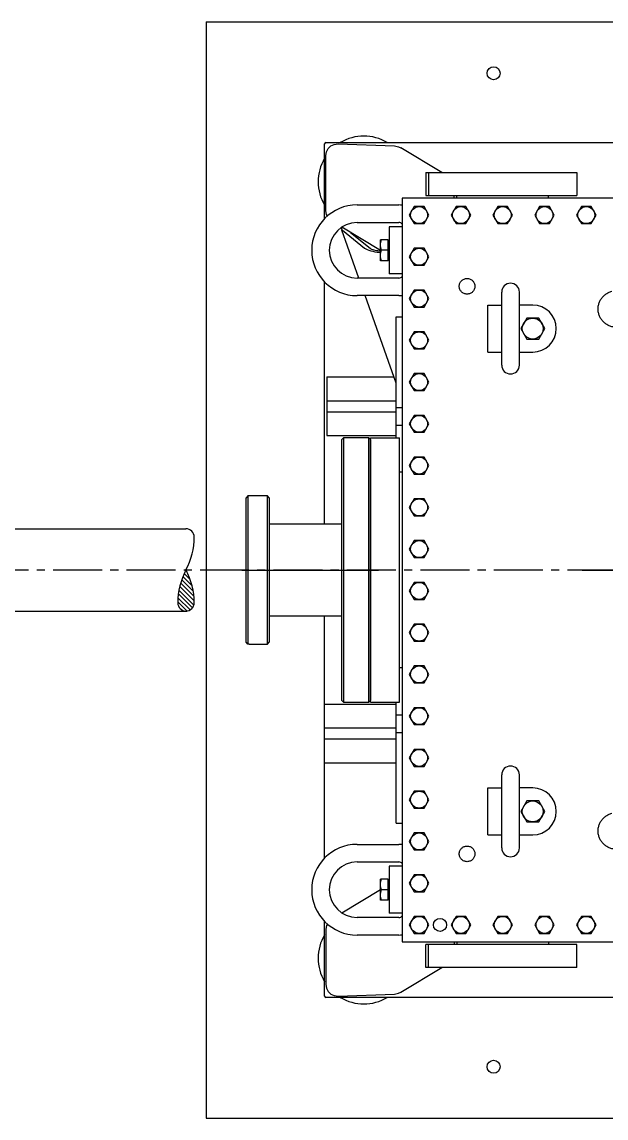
# Model space of a CAD drawing. Extents: x -50 to 48714, y -13211 to 6743.
# Drawn here: x 16345 to 16792, y -420 to 420 of the extents above; entities that cross this region are included whole.
import ezdxf

# ---------------------------------------------------------------- set-up
doc = ezdxf.new("R2010")
doc.units = 0
doc.header["$LTSCALE"] = 50
for name, pattern in [('UE46_01$0$MITTE2', [1.125, 0.75, -0.125, 0.125, -0.125]), ('UE46_HMI$0$DASH_CENTER', [36, 24, -3, 6, -3]), ('UE46_HMI$0$PHANTOM', [2.5, 1.25, -0.25, 0.25, -0.25, 0.25, -0.25])]:
    doc.linetypes.add(name, pattern=pattern)
doc.layers.get('0').update_dxf_attribs({"linetype": 'CONTINUOUS'})
for name, color, linetype in [('UE46_01$0$MITTE2', 5, 'UE46_01$0$MITTE2'), ('UE46_HMI$0$1', 7, 'CONTINUOUS'), ('UE46_HMI$0$BETON', 7, 'CONTINUOUS'), ('W_ASL63$0$1', 9, 'CONTINUOUS'), ('W_ASL63$0$4', 3, 'CONTINUOUS'), ('W_ASL63$0$8', 1, 'CONTINUOUS'), ('W_ASL63$0$GESTELL', 7, 'CONTINUOUS')]:
    doc.layers.add(name, color=color, linetype=linetype)

# ---------------------------------------------------------------- blocks, each defined once
blk = doc.blocks.new('*X189')
at = {"color": 0}
for p, q in [((189, 257.9), (200, 268.9)), ((189.2, 252.9), (204, 267.7)), ((189.7, 248), (206.9, 265.2)), ((190.4, 243.5), (208.6, 261.7)), ((191.4, 239.1), (209, 256.7)), ((192.5, 234.9), (208.6, 251.1)), ((193.8, 230.9), (207.8, 245)), ((195.2, 227.1), (206.4, 238.2)), ((196.8, 223.4), (204.1, 230.6)), ((198.6, 219.8), (200.3, 221.5))]:
    blk.add_line(p, q, dxfattribs=at)
blk = doc.blocks.new('W_ASL63$0$GEN370')
at = {"layer": 'W_ASL63$0$4'}
for centre, radius, start, end in [((-0.8, 0), 0.2, 90, 180), ((-0.8, 0), 0.2, 180, 270), ((-0.8, -1.5), 1.7, 61.9275, 90), ((-0.8, 1.5), 1.7, 270, 298.0725), ((0.8, 1.5), 1.7, 241.9275, 270), ((0.8, 0), 0.2, 270, 0)]:
    blk.add_arc(centre, radius, start, end, dxfattribs=at)
at = {"layer": 'W_ASL63$0$8', "xscale": -0.02, "yscale": 0.02, "zscale": 0.02, "rotation": 89.99999999999999}
blk.add_blockref('*X189', (4.38, 3.98), dxfattribs=at)
blk = doc.blocks.new('W_ASL63', base_point=(-9164.69, 2320.95))
at = {"layer": 'W_ASL63$0$GESTELL'}
for p, q in [((7173.61, 2352.45), (7305.82, 2352.45)), ((7173.61, 2289.45), (7306.4, 2289.45))]:
    blk.add_line(p, q, dxfattribs=at)
at = {"layer": 'W_ASL63$0$1', "xscale": 31.50035427852981, "yscale": 31.50035427852981, "zscale": 31.50035427852981, "rotation": 90}
blk.add_blockref('W_ASL63$0$GEN370', (7305.82, 2320.95), dxfattribs=at)
blk = doc.blocks.new('UE46_HMI$0$REDUZIERFLANSCH')
at = {"layer": 'UE46_HMI$0$1', "color": 7, "linetype": 'CONTINUOUS'}
for p, q in [((-408.87, 101.25), (-410.2, 99.92)), ((-408.87, 101.25), (-408.87, 0)), ((-389.53, 101.25), (-408.87, 101.25)), ((-389.53, -1), (-389.53, 101.25)), ((-388.2, 99.92), (-389.53, 101.25)), ((-410.2, 0), (-410.2, 99.92)), ((-388.2, 99.92), (-388.2, 1)), ((-482.14, 56.74), (-483.47, 55.42)), ((-483.47, -55.41), (-483.47, 55.42)), ((-482.14, 56.74), (-482.14, -56.74)), ((-481.08, 56.74), (-482.14, 56.74)), ((-481.08, 56.74), (-481.08, 56.75)), ((-467.03, 56.75), (-481.08, 56.75)), ((-467.03, -56.75), (-467.03, 56.75)), ((-465.7, 55.43), (-467.03, 56.75)), ((-465.7, 55.43), (-465.7, -55.42)), ((-410.2, 35), (-465.7, 35)), ((-410.2, -99.92), (-410.2, 0)), ((-408.87, 0), (-408.87, -101.25)), ((-388.2, 1), (-388.2, -99.92)), ((-389.53, -101.25), (-389.53, -1)), ((-465.7, -35), (-410.2, -35)), ((-482.14, -56.74), (-483.47, -55.41)), ((-481.08, -56.74), (-482.14, -56.74)), ((-481.08, -56.75), (-481.08, -56.74)), ((-481.08, -56.75), (-467.03, -56.75)), ((-467.03, -56.75), (-465.7, -55.42)), ((-410.2, -99.92), (-408.87, -101.25)), ((-389.53, -101.25), (-388.2, -99.92)), ((-408.87, -101.25), (-389.53, -101.25))]:
    blk.add_line(p, q, dxfattribs=at)
at = {"layer": 'UE46_HMI$0$1', "color": 4, "linetype": 'UE46_HMI$0$DASH_CENTER'}
blk.add_line((-486.74, 0), (-382.03, 0), dxfattribs=at)
blk = doc.blocks.new('UE46_HMI$0$STRAHLVERZWEIGE')
at = {"layer": 'UE46_HMI$0$1', "color": 7, "linetype": 'CONTINUOUS'}
for p, q in [((393.2, -101.25), (393.2, 101.25)), ((415.2, 101.25), (393.2, 101.25)), ((415.2, 79.5), (415.2, 101.25)), ((895.11, 97.36), (887.83, 96.85)), ((888.93, 81.14), (887.83, 96.85)), ((899.96, 28.03), (895.11, 97.36)), ((415.2, -79.5), (415.2, 79.5)), ((693.2, 79.5), (415.2, 79.5)), ((888.93, 81.14), (693.2, 67.45)), ((693.2, 79.5), (693.2, 67.45)), ((891.58, 43.23), (888.93, 81.14)), ((693.2, 67.45), (693.2, 29.36)), ((693.2, 29.36), (891.58, 43.23)), ((892.68, 27.52), (891.58, 43.23)), ((947.1, 19), (947.1, 34.75)), ((954.4, 34.75), (947.1, 34.75)), ((954.4, 0), (954.4, 34.75)), ((693.2, 29.36), (693.2, 19)), ((892.68, 27.52), (899.96, 28.03)), ((693.2, 19), (693.2, 0)), ((947.1, 19), (693.2, 19)), ((947.1, 0), (947.1, 19)), ((693.2, 0), (693.2, -19)), ((947.1, -19), (947.1, 0)), ((954.4, -34.75), (954.4, 0)), ((693.2, -19), (693.2, -29.36)), ((693.2, -19), (947.1, -19)), ((947.1, -34.75), (947.1, -19)), ((693.2, -29.36), (693.2, -67.45)), ((891.58, -43.23), (693.2, -29.36)), ((891.58, -43.23), (892.68, -27.52)), ((899.96, -28.03), (892.68, -27.52)), ((895.11, -97.36), (899.96, -28.03)), ((947.1, -34.75), (954.4, -34.75)), ((888.93, -81.14), (891.58, -43.23)), ((693.2, -67.45), (693.2, -79.5)), ((693.2, -67.45), (888.93, -81.14)), ((415.2, -101.25), (415.2, -79.5)), ((415.2, -79.5), (693.2, -79.5)), ((887.83, -96.85), (888.93, -81.14)), ((887.83, -96.85), (895.11, -97.36)), ((393.2, -101.25), (415.2, -101.25))]:
    blk.add_line(p, q, dxfattribs=at)
at = {"layer": 'UE46_HMI$0$1', "color": 4, "linetype": 'UE46_HMI$0$DASH_CENTER'}
for p, q in [((-0.83, -0.13), (891.25, 62.25)), ((-226.08, 0), (694.2, 0)), ((-0.81, 0.13), (891.25, -62.25)), ((692.2, 0), (964.49, 0))]:
    blk.add_line(p, q, dxfattribs=at)
blk = doc.blocks.new('UE46_HMI$0$SOCKEL__38')
at = {"layer": 'UE46_HMI$0$BETON', "color": 7, "linetype": 'CONTINUOUS'}
for p, q in [((-513.95, 420), (-513.95, -420)), ((-513.95, 420), (516.05, 420)), ((516.05, 420), (516.05, -420)), ((-513.95, -420), (516.05, -420))]:
    blk.add_line(p, q, dxfattribs=at)
for centre in [(-293.95, 380.7), (296.05, 380.7), (-293.95, -380.7), (296.05, -380.7)]:
    blk.add_circle(centre, 5, dxfattribs=at)
at = {"layer": 'UE46_HMI$0$BETON', "color": 4, "linetype": 'UE46_HMI$0$PHANTOM'}
for centre, radius in [((-314.3, 217.4), 6), ((314.75, 217.4), 6), ((-199.95, 200), 14), ((200.05, 200), 14), ((477.4, 0), 5), ((-199.95, -200), 14), ((200.05, -200), 14), ((-314.3, -217.52), 6), ((314.75, -217.52), 6)]:
    blk.add_circle(centre, radius, dxfattribs=at)
blk = doc.blocks.new('UE46_HMI')
at = {"color": 7, "linetype": 'CONTINUOUS'}
for p, q in [((-423.35, 269.1), (-423.35, 326.45)), ((-422.35, 327.45), (-178.75, 327.45)), ((-422.35, 317.69), (-421.9, 320.47)), ((-421.9, 320.47), (-420.6, 322.94)), ((-420.6, 322.94), (-418.57, 324.88)), ((-418.57, 324.88), (-415.98, 326.1)), ((-415.98, 326.1), (-413.06, 326.45)), ((-413.06, 326.45), (-369.74, 324.87)), ((-369.74, 324.87), (-366.86, 324.31)), ((-366.86, 324.31), (-365.07, 323.47)), ((-333.62, 304.43), (-365.08, 323.47)), ((-422.35, 275.23), (-422.35, 317.69)), ((-345.75, 304.43), (-345.75, 286.93)), ((-345.75, 304.43), (-230.25, 304.43)), ((-343.75, 304.43), (-343.75, 286.93)), ((-230.25, 304.43), (-230.25, 286.93)), ((-345.75, 286.93), (-230.25, 286.93)), ((-324.15, 284.93), (-324.15, 286.93)), ((-322.15, 284.93), (-322.15, 286.93)), ((-251.85, 284.93), (-251.85, 286.93)), ((-398.5, 279.68), (-366.5, 279.68)), ((366, 284.93), (-364, 284.93)), ((-364, 284.93), (-364, -285.07)), ((-354.75, 278.43), (-358.51, 271.93)), ((-347.25, 278.43), (-354.75, 278.43)), ((-343.49, 271.93), (-347.25, 278.43)), ((-322.75, 278.43), (-326.51, 271.93)), ((-315.25, 278.43), (-322.75, 278.43)), ((-311.49, 271.93), (-315.25, 278.43)), ((-290.75, 278.43), (-294.51, 271.93)), ((-283.25, 278.43), (-290.75, 278.43)), ((-279.49, 271.93), (-283.25, 278.43)), ((-258.75, 278.43), (-262.51, 271.93)), ((-251.25, 278.43), (-258.75, 278.43)), ((-247.49, 271.93), (-251.25, 278.43)), ((-226.75, 278.43), (-230.51, 271.93)), ((-219.25, 278.43), (-226.75, 278.43)), ((-215.49, 271.93), (-219.25, 278.43)), ((-421.91, 272.45), (-422.35, 275.23)), ((-421.27, 271.18), (-421.91, 272.45)), ((-358.51, 271.93), (-354.75, 265.43)), ((-347.25, 265.43), (-343.49, 271.93)), ((-326.51, 271.93), (-322.75, 265.43)), ((-315.25, 265.43), (-311.49, 271.93)), ((-294.51, 271.93), (-290.75, 265.43)), ((-283.25, 265.43), (-279.49, 271.93)), ((-262.51, 271.93), (-258.75, 265.43)), ((-251.25, 265.43), (-247.49, 271.93)), ((-230.51, 271.93), (-226.75, 265.43)), ((-219.25, 265.43), (-215.49, 271.93)), ((-410.33, 261.86), (-410.44, 261.44)), ((-410.44, 261.44), (-410.39, 261.24)), ((-410.39, 261.24), (-410.26, 260.97)), ((-409.95, 262.22), (-410.33, 261.86)), ((-410.26, 260.97), (-409.75, 260.45)), ((-380.58, 244.71), (-410.16, 262.61)), ((-409.71, 262.34), (-409.95, 262.22)), ((-409.75, 260.45), (-392.74, 246.63)), ((-398.5, 266.18), (-366.5, 266.18)), ((-374, 262.93), (-374, 226.93)), ((-364, 262.93), (-374, 262.93)), ((-354.75, 265.43), (-347.25, 265.43)), ((-322.75, 265.43), (-315.25, 265.43)), ((-290.75, 265.43), (-283.25, 265.43)), ((-258.75, 265.43), (-251.25, 265.43)), ((-226.75, 265.43), (-219.25, 265.43)), ((-397.08, 223.68), (-410.07, 260.33)), ((-403.65, 258.67), (-388.59, 246.44)), ((-380.58, 236.93), (-380.58, 252.93)), ((-374.6, 252.93), (-380.58, 252.93)), ((-380.18, 251.89), (-379.87, 252.93)), ((-374.6, 236.93), (-374.6, 252.93)), ((-374, 252.25), (-374.6, 252.25)), ((-392.74, 246.63), (-391.83, 246.03)), ((-391.83, 246.03), (-390.7, 245.49)), ((-390.7, 245.49), (-389.41, 245)), ((-389.41, 245), (-388, 244.57)), ((-388.59, 246.44), (-388.04, 246.08)), ((-388.04, 246.08), (-387.33, 245.76)), ((-388, 244.57), (-386.5, 244.19)), ((-387.33, 245.76), (-386.53, 245.47)), ((-386.53, 245.47), (-385.64, 245.21)), ((-386.5, 244.19), (-384.91, 243.85)), ((-385.64, 245.21), (-384.67, 244.98)), ((-384.91, 243.85), (-383.23, 243.58)), ((-384.67, 244.98), (-383.63, 244.8)), ((-383.63, 244.8), (-382.52, 244.65)), ((-382.52, 244.65), (-381.38, 244.56)), ((-381.38, 244.56), (-380.58, 244.53)), ((-380.58, 248.93), (-380.53, 249.91)), ((-380.53, 247.95), (-380.58, 248.93)), ((-380.53, 249.91), (-380.4, 250.89)), ((-380.4, 246.97), (-380.53, 247.95)), ((-380.4, 250.89), (-380.18, 251.89)), ((-380.18, 245.97), (-380.4, 246.97)), ((-380.4, 242.89), (-380.18, 243.89)), ((-379.87, 244.93), (-380.18, 245.97)), ((-380.18, 243.89), (-379.87, 244.93)), ((-374.6, 244.93), (-379.87, 244.93)), ((-354.75, 246.43), (-358.51, 239.93)), ((-347.25, 246.43), (-354.75, 246.43)), ((-343.49, 239.93), (-347.25, 246.43)), ((-383.23, 243.58), (-381.5, 243.37)), ((-381.5, 243.37), (-380.58, 243.31)), ((-380.58, 240.93), (-380.53, 241.91)), ((-380.53, 239.95), (-380.58, 240.93)), ((-374.6, 236.93), (-380.58, 236.93)), ((-380.53, 241.91), (-380.4, 242.89)), ((-380.4, 238.97), (-380.53, 239.95)), ((-380.18, 237.97), (-380.4, 238.97)), ((-379.87, 236.93), (-380.18, 237.97)), ((-374, 237.62), (-374.6, 237.62)), ((-358.51, 239.93), (-354.75, 233.43)), ((-347.25, 233.43), (-343.49, 239.93)), ((-364, 226.93), (-374, 226.93)), ((-354.75, 233.43), (-347.25, 233.43)), ((-423.35, 34.93), (-423.35, 220.76)), ((-366.5, 223.68), (-398.5, 223.68)), ((-366.5, 210.18), (-398.5, 210.18)), ((-368.5, 143.05), (-392.29, 210.18)), ((-354.75, 214.43), (-358.51, 207.93)), ((-347.25, 214.43), (-354.75, 214.43)), ((-343.49, 207.93), (-347.25, 214.43)), ((-287.75, 156.93), (-287.75, 212.93)), ((-274.25, 156.93), (-274.25, 212.93)), ((-358.51, 207.93), (-354.75, 201.43)), ((-347.25, 201.43), (-343.49, 207.93)), ((-298.5, 166.93), (-298.5, 202.93)), ((-298.5, 202.93), (-287.75, 202.93)), ((-264, 202.93), (-274.25, 202.93)), ((-368.5, 194.02), (-364, 194.02)), ((-368.5, 101.18), (-368.5, 194.02)), ((-354.75, 201.43), (-347.25, 201.43)), ((-268.62, 192.93), (-273.24, 184.93)), ((-273.24, 184.93), (-268.62, 176.93)), ((-259.38, 192.93), (-268.62, 192.93)), ((-254.76, 184.93), (-259.38, 192.93)), ((-259.38, 176.93), (-254.76, 184.93)), ((-354.75, 182.43), (-358.51, 175.93)), ((-347.25, 182.43), (-354.75, 182.43)), ((-343.49, 175.93), (-347.25, 182.43)), ((-268.62, 176.93), (-259.38, 176.93)), ((-358.51, 175.93), (-354.75, 169.43)), ((-354.75, 169.43), (-347.25, 169.43)), ((-347.25, 169.43), (-343.49, 175.93)), ((-298.5, 166.93), (-287.75, 166.93)), ((-274.25, 166.93), (-264, 166.93)), ((-421.65, 147.93), (-421.65, 102.93)), ((-421.65, 147.93), (-370.23, 147.93)), ((-354.75, 150.43), (-358.51, 143.93)), ((-358.51, 143.93), (-354.75, 137.43)), ((-347.25, 150.43), (-354.75, 150.43)), ((-343.49, 143.93), (-347.25, 150.43)), ((-347.25, 137.43), (-343.49, 143.93)), ((-354.75, 137.43), (-347.25, 137.43)), ((-421.65, 129.68), (-368.5, 129.68)), ((-421.65, 121.18), (-368.5, 121.18)), ((-368.5, 124.52), (-364, 124.52)), ((-354.75, 118.43), (-358.51, 111.93)), ((-347.25, 118.43), (-354.75, 118.43)), ((-343.49, 111.93), (-347.25, 118.43)), ((-368.5, 110.91), (-364, 110.91)), ((-358.51, 111.93), (-354.75, 105.43)), ((-347.25, 105.43), (-343.49, 111.93)), ((-421.65, 102.93), (-368.5, 102.93)), ((-388.2, 101.18), (-366, 101.18)), ((-388.2, -101.32), (-388.2, 101.18)), ((-366, -101.32), (-366, 101.18)), ((-354.75, 105.43), (-347.25, 105.43)), ((-354.75, 86.43), (-358.51, 79.93)), ((-347.25, 86.43), (-354.75, 86.43)), ((-343.49, 79.93), (-347.25, 86.43)), ((-358.51, 79.93), (-354.75, 73.43)), ((-347.25, 73.43), (-343.49, 79.93)), ((-364, 74.93), (-366, 74.93)), ((-354.75, 73.43), (-347.25, 73.43)), ((-354.75, 54.43), (-358.51, 47.93)), ((-347.25, 54.43), (-354.75, 54.43)), ((-343.49, 47.93), (-347.25, 54.43)), ((-358.51, 47.93), (-354.75, 41.43)), ((-347.25, 41.43), (-343.49, 47.93)), ((-354.75, 41.43), (-347.25, 41.43)), ((-354.75, 22.43), (-358.51, 15.93)), ((-347.25, 22.43), (-354.75, 22.43)), ((-343.49, 15.93), (-347.25, 22.43)), ((-358.51, 15.93), (-354.75, 9.43)), ((-354.75, 9.43), (-347.25, 9.43)), ((-347.25, 9.43), (-343.49, 15.93)), ((-354.75, -9.57), (-358.51, -16.07)), ((-358.51, -16.07), (-354.75, -22.57)), ((-347.25, -9.57), (-354.75, -9.57)), ((-343.49, -16.07), (-347.25, -9.57)), ((-347.25, -22.57), (-343.49, -16.07)), ((-354.75, -22.57), (-347.25, -22.57)), ((-423.35, -220.9), (-423.35, -35.07)), ((-354.75, -41.57), (-358.51, -48.07)), ((-347.25, -41.57), (-354.75, -41.57)), ((-343.49, -48.07), (-347.25, -41.57)), ((-358.51, -48.07), (-354.75, -54.57)), ((-347.25, -54.57), (-343.49, -48.07)), ((-354.75, -54.57), (-347.25, -54.57)), ((-364, -75.07), (-366, -75.07)), ((-354.75, -73.57), (-358.51, -80.07)), ((-347.25, -73.57), (-354.75, -73.57)), ((-343.49, -80.07), (-347.25, -73.57)), ((-358.51, -80.07), (-354.75, -86.57)), ((-347.25, -86.57), (-343.49, -80.07)), ((-354.75, -86.57), (-347.25, -86.57)), ((-368.5, -103.07), (-423.35, -103.07)), ((-388.2, -101.32), (-366, -101.32)), ((-368.5, -194.16), (-368.5, -101.32)), ((-354.75, -105.57), (-358.51, -112.07)), ((-347.25, -105.57), (-354.75, -105.57)), ((-343.49, -112.07), (-347.25, -105.57)), ((-368.5, -111.14), (-364, -111.14)), ((-358.51, -112.07), (-354.75, -118.57)), ((-347.25, -118.57), (-343.49, -112.07)), ((-368.5, -121.32), (-423.35, -121.32)), ((-368.5, -125.15), (-368.74, -125.57)), ((-368.74, -125.57), (-368.5, -125.99)), ((-368.5, -124.66), (-364, -124.66)), ((-354.75, -118.57), (-347.25, -118.57)), ((-368.5, -129.82), (-423.35, -129.82)), ((-354.75, -137.57), (-358.51, -144.07)), ((-347.25, -137.57), (-354.75, -137.57)), ((-343.49, -144.07), (-347.25, -137.57)), ((-368.5, -148.07), (-423.35, -148.07)), ((-358.51, -144.07), (-354.75, -150.57)), ((-354.75, -150.57), (-347.25, -150.57)), ((-347.25, -150.57), (-343.49, -144.07)), ((-287.75, -213.07), (-287.75, -157.07)), ((-274.25, -213.07), (-274.25, -157.07)), ((-298.5, -203.07), (-298.5, -167.07)), ((-298.5, -167.07), (-287.75, -167.07)), ((-264, -167.07), (-274.25, -167.07)), ((-354.75, -169.57), (-358.51, -176.07)), ((-358.51, -176.07), (-354.75, -182.57)), ((-347.25, -169.57), (-354.75, -169.57)), ((-343.49, -176.07), (-347.25, -169.57)), ((-347.25, -182.57), (-343.49, -176.07)), ((-354.75, -182.57), (-347.25, -182.57)), ((-268.62, -177.07), (-273.24, -185.07)), ((-259.38, -177.07), (-268.62, -177.07)), ((-254.76, -185.07), (-259.38, -177.07)), ((-273.24, -185.07), (-268.62, -193.07)), ((-268.62, -193.07), (-259.38, -193.07)), ((-259.38, -193.07), (-254.76, -185.07)), ((-368.5, -194.16), (-364, -194.16)), ((-354.75, -201.57), (-358.51, -208.07)), ((-347.25, -201.57), (-354.75, -201.57)), ((-343.49, -208.07), (-347.25, -201.57)), ((-358.51, -208.07), (-354.75, -214.57)), ((-347.25, -214.57), (-343.49, -208.07)), ((-298.5, -203.07), (-287.75, -203.07)), ((-274.25, -203.07), (-264, -203.07)), ((-398.5, -210.32), (-366.5, -210.32)), ((-354.75, -214.57), (-347.25, -214.57)), ((-398.5, -223.82), (-366.5, -223.82)), ((-364, -227.07), (-374, -227.07)), ((-374, -227.07), (-374, -263.07)), ((-354.75, -233.57), (-358.51, -240.07)), ((-347.25, -233.57), (-354.75, -233.57)), ((-343.49, -240.07), (-347.25, -233.57)), ((-380.58, -253.07), (-380.58, -237.07)), ((-374.6, -237.07), (-380.58, -237.07)), ((-380.58, -241.07), (-380.53, -240.09)), ((-380.53, -242.05), (-380.58, -241.07)), ((-380.53, -240.09), (-380.4, -239.11)), ((-380.4, -243.03), (-380.53, -242.05)), ((-380.4, -239.11), (-380.18, -238.11)), ((-380.18, -244.03), (-380.4, -243.03)), ((-380.18, -238.11), (-379.87, -237.07)), ((-374.6, -253.07), (-374.6, -237.07)), ((-374, -237.75), (-374.6, -237.75)), ((-358.51, -240.07), (-354.75, -246.57)), ((-347.25, -246.57), (-343.49, -240.07)), ((-410.16, -262.75), (-380.58, -244.85)), ((-380.58, -249.07), (-380.53, -248.09)), ((-380.53, -250.05), (-380.58, -249.07)), ((-380.53, -248.09), (-380.4, -247.11)), ((-380.4, -251.03), (-380.53, -250.05)), ((-380.4, -247.11), (-380.18, -246.11)), ((-380.18, -252.03), (-380.4, -251.03)), ((-379.87, -245.07), (-380.18, -244.03)), ((-380.18, -246.11), (-379.87, -245.07)), ((-374.6, -245.07), (-379.87, -245.07)), ((-354.75, -246.57), (-347.25, -246.57)), ((-374.6, -253.07), (-380.58, -253.07)), ((-379.87, -253.07), (-380.18, -252.03)), ((-374, -252.38), (-374.6, -252.38)), ((-366.5, -266.32), (-398.5, -266.32)), ((-364, -263.07), (-374, -263.07)), ((-354.75, -265.57), (-358.51, -272.07)), ((-347.25, -265.57), (-354.75, -265.57)), ((-343.49, -272.07), (-347.25, -265.57)), ((-322.75, -265.57), (-326.51, -272.07)), ((-315.25, -265.57), (-322.75, -265.57)), ((-311.49, -272.07), (-315.25, -265.57)), ((-290.75, -265.57), (-294.51, -272.07)), ((-283.25, -265.57), (-290.75, -265.57)), ((-279.49, -272.07), (-283.25, -265.57)), ((-258.75, -265.57), (-262.51, -272.07)), ((-251.25, -265.57), (-258.75, -265.57)), ((-247.49, -272.07), (-251.25, -265.57)), ((-226.75, -265.57), (-230.51, -272.07)), ((-219.25, -265.57), (-226.75, -265.57)), ((-215.49, -272.07), (-219.25, -265.57)), ((-423.35, -326.59), (-423.35, -269.24)), ((-421.91, -272.59), (-422.35, -275.37)), ((-422.35, -275.37), (-422.35, -317.83)), ((-421.27, -271.32), (-421.91, -272.59)), ((-358.51, -272.07), (-354.75, -278.57)), ((-347.25, -278.57), (-343.49, -272.07)), ((-326.51, -272.07), (-322.75, -278.57)), ((-315.25, -278.57), (-311.49, -272.07)), ((-294.51, -272.07), (-290.75, -278.57)), ((-283.25, -278.57), (-279.49, -272.07)), ((-262.51, -272.07), (-258.75, -278.57)), ((-251.25, -278.57), (-247.49, -272.07)), ((-230.51, -272.07), (-226.75, -278.57)), ((-219.25, -278.57), (-215.49, -272.07)), ((-366.5, -279.82), (-398.5, -279.82)), ((-364, -285.07), (366, -285.07)), ((-354.75, -278.57), (-347.25, -278.57)), ((-324.15, -285.07), (-324.15, -287.07)), ((-322.75, -278.57), (-315.25, -278.57)), ((-322.15, -285.07), (-322.15, -287.07)), ((-290.75, -278.57), (-283.25, -278.57)), ((-258.75, -278.57), (-251.25, -278.57)), ((-251.85, -285.07), (-251.85, -287.07)), ((-226.75, -278.57), (-219.25, -278.57)), ((-345.75, -304.57), (-345.75, -287.07)), ((-230.25, -287.07), (-345.75, -287.07)), ((-343.75, -304.57), (-343.75, -287.07)), ((-230.25, -304.57), (-230.25, -287.07)), ((-365.08, -323.61), (-333.62, -304.57)), ((-230.25, -304.57), (-345.75, -304.57)), ((-422.35, -317.83), (-421.9, -320.61)), ((-6.23, -327.59), (-422.35, -327.59)), ((-421.9, -320.61), (-420.6, -323.08)), ((-420.6, -323.08), (-418.57, -325.02)), ((-418.57, -325.02), (-415.98, -326.23)), ((-415.98, -326.23), (-413.06, -326.59)), ((-413.06, -326.59), (-369.74, -325.01)), ((-369.74, -325.01), (-366.86, -324.45)), ((-366.86, -324.45), (-365.07, -323.61))]:
    blk.add_line(p, q, dxfattribs=at)
for centre, radius in [((-351, 271.93), 6.5), ((-319, 271.93), 6.5), ((-287, 271.93), 6.5), ((-255, 271.93), 6.5), ((-223, 271.93), 6.5), ((-351, 239.93), 6.5), ((-351, 207.93), 6.5), ((-264, 184.93), 8), ((-351, 175.93), 6.5), ((-351, 143.93), 6.5), ((-351, 111.93), 6.5), ((-351, 79.93), 6.5), ((-351, 47.93), 6.5), ((-351, 15.93), 6.5), ((-351, -16.07), 6.5), ((-351, -48.07), 6.5), ((-351, -80.07), 6.5), ((-351, -112.07), 6.5), ((-351, -144.07), 6.5), ((-351, -176.07), 6.5), ((-264, -185.07), 8), ((-351, -208.07), 6.5), ((-351, -240.07), 6.5), ((-351, -272.07), 6.5), ((-335, -272.07), 5), ((-319, -272.07), 6.5), ((-287, -272.07), 6.5), ((-255, -272.07), 6.5), ((-223, -272.07), 6.5)]:
    blk.add_circle(centre, radius, dxfattribs=at)
for centre, radius, start, end in [((-393.35, 297.45), 35, 59.09359, 120.90641), ((-422.35, 326.45), 1, 90, 180), ((-393.35, 297.45), 35, 149.05906, 210.94094), ((-398.5, 244.93), 34.75, 90, 270), ((-366.5, 262.93), 16.75, 81.40482, 90), ((-398.5, 244.93), 21.25, 90, 270), ((-366.5, 262.93), 3.25, 39.13625, 90), ((-366.5, 226.93), 3.25, 270, 320.86375), ((-281, 212.93), 6.75, 0, 180), ((-366.5, 226.93), 16.75, 270, 278.59518), ((-264, 184.93), 18, 270, 90), ((-281, 156.93), 6.75, 180, 0), ((-281, -157.07), 6.75, 360, 180), ((-264, -185.07), 18, 270, 90), ((-398.5, -245.07), 34.75, 90, 270), ((-366.5, -227.07), 16.75, 81.40482, 90), ((-281, -213.07), 6.75, 180, 360), ((-398.5, -245.07), 21.25, 90, 270), ((-366.5, -227.07), 3.25, 39.13625, 90), ((-366.5, -263.07), 3.25, 270, 320.86375), ((-393.35, -297.59), 35, 149.05906, 210.94094), ((-366.5, -263.07), 16.75, 270, 278.59518), ((-422.35, -326.59), 1, 180, 270), ((-393.35, -297.59), 35, 239.09359, 300.90641)]:
    blk.add_arc(centre, radius, start, end, dxfattribs=at)
for name in ['UE46_HMI$0$SOCKEL__38', 'UE46_HMI$0$REDUZIERFLANSCH', 'UE46_HMI$0$STRAHLVERZWEIGE']:
    blk.add_blockref(name, (0, -0.07))
blk = doc.blocks.new('UE46_01')
at = {"layer": 'UE46_01$0$MITTE2'}
blk.add_line((0, 0), (17000, 0), dxfattribs=at)

msp = doc.modelspace()

# ---------------------------------------------------------------- block references
for name, p in [('W_ASL63', (0, 0)), ('UE46_HMI', (17000, 0)), ('UE46_01', (0, 0))]:
    msp.add_blockref(name, p)

doc.saveas('drawing.dxf')
